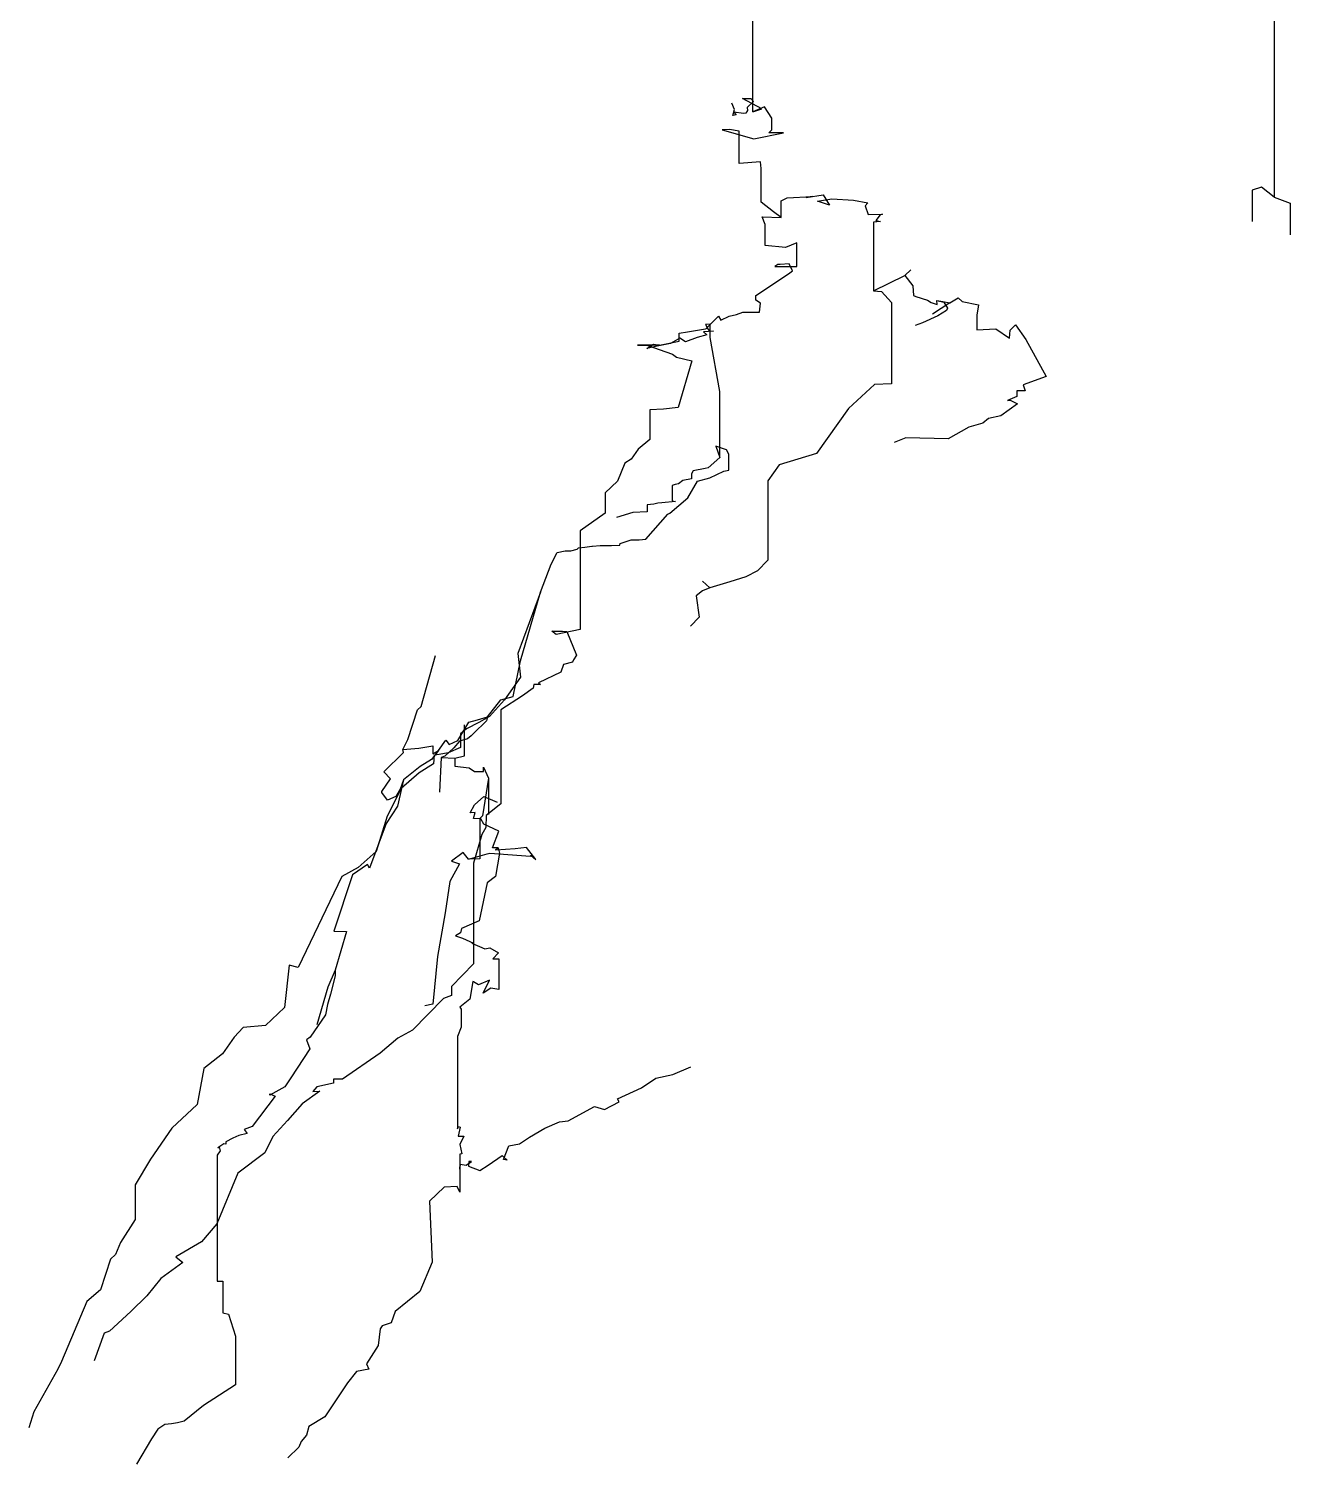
# Model space of a CAD drawing. Extents: x -330 to 330, y -481 to 481.
# Drawn here: x -329.8 to 70.6, y -481.4 to -25.7 of the extents above; entities that cross this region are included whole.
import ezdxf

# ---------------------------------------------------------------- set-up
doc = ezdxf.new("R2010")
doc.units = 0
doc.layers.add('CentreLine', color=5, linetype='CONTINUOUS')

msp = doc.modelspace()

# ---------------------------------------------------------------- linework, layer by layer
at = {"layer": 'CentreLine'}
for p, q in [((65.48, 3.71, -10.47), (65.48, -28.41, -10.47)), ((-99.93, -52.06, -50.49), (-99.93, -21.66, -50.49)), ((65.48, -28.41, -10.47), (65.48, -79.11, -10.47)), ((-105.8, -51.29, -92.01), (-106.62, -49.29, -101.38)), ((-97.09, -51.06, -48.85), (-103.26, -47.87, -56.46)), ((-103.26, -47.87, -56.46), (-102.52, -47.87, -60.64)), ((-102.52, -47.87, -60.64), (-100.59, -47.87, -62.79)), ((-99.77, -48.75, -65.04), (-101.8, -50.65, -66.69)), ((-100.59, -47.87, -62.79), (-99.77, -48.75, -65.04)), ((-106.36, -53.26, -87.4), (-105.8, -51.29, -92.01)), ((-105.27, -53, -86.49), (-106.36, -53.26, -87.4)), ((-102.99, -52.6, -75.79), (-105.97, -52.21, -82.48)), ((-105.97, -52.21, -82.48), (-105.27, -53, -86.49)), ((-102.17, -52.45, -74.66), (-102.99, -52.6, -75.79)), ((-101.71, -51.6, -69.32), (-102.17, -52.45, -74.66)), ((-101.8, -50.65, -66.69), (-101.71, -51.6, -69.32)), ((-96.29, -50.46, -43.91), (-99.93, -52.06, -50.49)), ((-99.93, -52.06, -50.49), (-97.09, -51.06, -48.85)), ((-93.93, -54.12, -40.78), (-96.29, -50.46, -43.91)), ((-93.93, -57.75, -40.78), (-93.93, -54.12, -40.78)), ((-107.37, -57.7, -5.19), (-109.7, -57.82, -11.28)), ((-109.7, -57.82, -11.28), (-99.67, -60.62, -21.66)), ((-104.3, -58.19, -5.03), (-107.37, -57.7, -5.19)), ((-104.3, -68.49, -5.03), (-104.3, -58.19, -5.03)), ((-99.67, -60.62, -21.66), (-90.26, -58.76, -20)), ((-94.91, -58.76, -37.11), (-93.93, -57.75, -40.78)), ((-91.81, -58.76, -29.81), (-94.91, -58.76, -37.11)), ((-90.26, -58.76, -20), (-91.81, -58.76, -29.81)), ((-97.52, -67.89, 0.27), (-104.3, -68.49, -5.03)), ((-97.38, -70.06, 2.95), (-97.52, -67.89, 0.27)), ((-97.38, -80.78, 2.95), (-97.38, -70.06, 2.95)), ((61.41, -76.02, -5.62), (58.44, -76.91, -0.04)), ((58.44, -76.91, -0.04), (58.44, -86.91, -0.04)), ((65.48, -79.11, -10.47), (61.41, -76.02, -5.62)), ((-93.41, -83.86, 10.42), (-97.38, -80.78, 2.95)), ((-91.04, -80.34, 15.99), (-89.11, -79.31, 16.85)), ((-91.04, -85.59, 15.99), (-91.04, -80.34, 15.99)), ((-89.11, -79.31, 16.85), (-81.15, -78.98, 11.48)), ((-83.05, -79.27, 9.44), (-77.7, -78.37, 4.44)), ((-81.15, -78.98, 11.48), (-83.05, -79.27, 9.44)), ((-79.45, -80.43, -9.32), (-74.88, -79.65, -23.41)), ((-75.67, -81.73, -5.11), (-79.45, -80.43, -9.32)), ((-77.7, -78.37, 4.44), (-75.67, -81.73, -5.11)), ((-74.88, -79.65, -23.41), (-68.05, -80.08, -28.01)), ((-68.05, -80.08, -28.01), (-63.47, -80.97, -27.69)), ((-63.47, -80.97, -27.69), (-64.34, -81.9, -29.95)), ((-64.34, -81.9, -29.95), (-63.4, -84.62, -33.72)), ((65.48, -79.11, -10.47), (70.57, -81.06, -12.13)), ((70.57, -81.06, -12.13), (70.57, -91.06, -12.13)), ((-96.03, -87.86, 20.75), (-96.97, -85.38, 17.47)), ((-96.97, -85.38, 17.47), (-91.04, -85.59, 15.99)), ((-91.04, -85.59, 15.99), (-93.41, -83.86, 10.42)), ((-63.4, -84.62, -33.72), (-58.81, -84.5, -39)), ((-59.53, -84.79, -47.19), (-60.99, -86.51, -46.88)), ((-60.99, -86.51, -46.88), (-59.43, -86.87, -40.11)), ((-58.81, -84.5, -39), (-59.53, -84.79, -47.19)), ((-96.03, -94.46, 20.75), (-96.03, -87.86, 20.75)), ((-59.43, -86.87, -40.11), (-61.71, -87.11, -39.79)), ((-61.71, -87.11, -39.79), (-61.71, -108.89, -39.79)), ((-89.59, -95.13, 31.91), (-96.03, -94.46, 20.75)), ((-86.04, -93.7, 33.06), (-89.59, -95.13, 31.91)), ((-86.04, -101.15, 33.06), (-86.04, -93.7, 33.06)), ((-99.01, -110.35, 11.13), (-88.68, -103.48, 7.38)), ((-92.08, -100.49, 26.27), (-92.97, -101.15, 38.87)), ((-92.97, -101.15, 38.87), (-86.04, -101.15, 33.06)), ((-91.33, -100.54, 23.65), (-92.08, -100.49, 26.27)), ((-88.46, -100.31, 11.19), (-91.33, -100.54, 23.65)), ((-88.68, -103.48, 7.38), (-87.42, -102.55, 8.17)), ((-87.42, -102.55, 8.17), (-88.46, -100.31, 11.19)), ((-61.71, -108.89, -39.79), (-51.71, -103.98, -41.02)), ((-51.71, -103.98, -41.02), (-49.87, -102.19, -47.43)), ((-51.71, -103.98, -41.02), (-49.24, -107.27, -37.61)), ((-61.71, -108.89, -39.79), (-59.15, -109.09, -41.09)), ((-59.15, -109.09, -41.09), (-55.99, -112.61, -43.15)), ((-49.24, -107.27, -37.61), (-49.03, -110.38, -35.68)), ((-99.01, -111.85, 11.13), (-99.01, -110.35, 11.13)), ((-97.59, -112.8, 20.08), (-99.01, -111.85, 11.13)), ((-97.87, -115.64, 21.38), (-97.59, -112.8, 20.08)), ((-55.99, -112.61, -43.15), (-55.99, -138.42, -43.15)), ((-49.03, -110.38, -35.68), (-48.22, -110.64, -33.3)), ((-48.22, -110.64, -33.3), (-44.52, -111.8, -31.73)), ((-44.52, -111.8, -31.73), (-43.37, -112.6, -27.73)), ((-43.37, -112.6, -27.73), (-41.49, -113.26, -24.03)), ((-37.43, -112.72, -16.33), (-43, -116.34, -14.74)), ((-41.49, -113.26, -24.03), (-41.56, -111.97, -21.97)), ((-41.56, -111.97, -21.97), (-39.67, -112.28, -20.93)), ((-41.56, -111.97, -21.97), (-39.36, -112.44, -21)), ((-39.67, -112.28, -20.93), (-37.43, -112.72, -16.33)), ((-39.36, -112.44, -21), (-38.2, -114.36, -15.54)), ((-37.43, -112.72, -16.33), (-34.81, -111.08, -16.66)), ((-34.81, -111.08, -16.66), (-33.5, -112.31, -15.77)), ((-33.5, -112.31, -15.77), (-28.41, -113.32, -14.78)), ((-28.41, -113.32, -14.78), (-28.91, -116.65, -12.76)), ((-114.66, -120.7, 20.64), (-110.88, -116.96, 24.42)), ((-110.88, -116.96, 24.42), (-110.14, -118.21, 26.27)), ((-110.14, -118.21, 26.27), (-107.48, -116.97, 26.17)), ((-107.48, -116.97, 26.17), (-105.21, -116.43, 26.74)), ((-105.21, -116.43, 26.74), (-103.2, -115.64, 26.35)), ((-103.2, -115.64, 26.35), (-97.87, -115.64, 21.38)), ((-41.25, -116.77, -14.81), (-46.17, -119.07, -14.55)), ((-38.54, -115.11, -16.07), (-41.25, -116.77, -14.81)), ((-38.2, -114.36, -15.54), (-38.54, -115.11, -16.07)), ((-28.91, -116.65, -12.76), (-28.91, -121.28, -12.76)), ((-123.4, -122.28, 17.14), (-120.71, -121.95, 15.52)), ((-123.4, -124.83, 17.14), (-123.4, -122.28, 17.14)), ((-120.71, -121.95, 15.52), (-115.03, -120.97, 18.05)), ((-114.6, -122.83, 33.27), (-117.61, -123.73, 28.45)), ((-112.51, -121.71, 42.44), (-115.68, -121.85, 40.14)), ((-115.68, -121.85, 40.14), (-114.6, -122.83, 33.27)), ((-113.56, -119.45, 52.91), (-115.05, -119.54, 51.98)), ((-115.05, -119.54, 51.98), (-114.02, -121.29, 46.7)), ((-115.03, -120.97, 18.05), (-114.48, -120.73, 19.17)), ((-114.48, -120.73, 19.17), (-114.66, -120.7, 20.64)), ((-114.02, -121.29, 46.7), (-113.87, -121.54, 43.81)), ((-113.87, -121.54, 43.81), (-112.51, -121.71, 42.44)), ((-113.56, -123.65, 52.91), (-113.56, -119.45, 52.91)), ((-46.17, -119.07, -14.55), (-48.48, -119.89, -15.21)), ((-28.91, -121.28, -12.76), (-22.92, -120.95, -10.81)), ((-22.92, -120.95, -10.81), (-18.56, -123.86, -7.53)), ((-18.56, -123.86, -7.53), (-18.37, -121.39, -3.73)), ((-18.37, -121.39, -3.73), (-16.62, -119.68, -1.34)), ((-16.62, -119.68, -1.34), (-13.34, -124.34, 6.04)), ((-129.57, -126.15, 27.1), (-136.62, -126.15, 24.26)), ((-136.62, -126.15, 24.26), (-133.57, -126.15, 18.52)), ((-133.62, -127.16, 28.64), (-131.51, -125.8, 21.26)), ((-130.84, -126.52, 26.9), (-133.62, -127.16, 28.64)), ((-133.57, -126.15, 18.52), (-125.48, -128.95, 19.37)), ((-131.51, -125.8, 21.26), (-129.57, -126.15, 16.7)), ((-126.13, -125.6, 27.56), (-130.84, -126.52, 26.9)), ((-129.57, -126.15, 16.7), (-123.4, -124.83, 17.14)), ((-129.57, -126.15, 16.7), (-129.57, -126.15, 27.1)), ((-123.19, -123.89, 26.25), (-126.13, -125.6, 27.56)), ((-121.4, -125.04, 28.11), (-123.19, -123.89, 26.25)), ((-117.61, -123.73, 28.45), (-121.4, -125.04, 28.11)), ((-110.43, -140.85, 58.33), (-113.56, -123.65, 52.91)), ((-13.34, -124.34, 6.04), (-6.87, -136.09, 10.09)), ((-125.48, -128.95, 19.37), (-124.2, -129.96, 17.61)), ((-124.2, -129.96, 17.61), (-119.31, -131.11, 18.47)), ((-119.31, -131.11, 18.47), (-123.67, -145.93, 19.72)), ((-6.87, -136.09, 10.09), (-14.22, -138.76, 12.48)), ((-110.43, -161.75, 58.33), (-110.43, -140.85, 58.33)), ((-61.39, -138.59, -34.51), (-69.66, -146.24, -32.6)), ((-55.99, -138.42, -43.15), (-61.39, -138.59, -34.51)), ((-13.51, -140.61, 11.34), (-16.16, -140.61, 10.21)), ((-16.16, -140.61, 10.21), (-16.16, -142.4, 10.21)), ((-14.22, -138.76, 12.48), (-13.51, -140.61, 11.34)), ((-16, -144.77, 1.76), (-21.32, -148.58, -3.03)), ((-16.16, -142.4, 10.21), (-19.13, -143.68, 9.07)), ((-19.13, -143.68, 9.07), (-18.29, -143.6, 4.29)), ((-18.29, -143.6, 4.29), (-16, -144.77, 1.76)), ((-128.33, -146.44, 18.73), (-132.72, -146.64, 22.82)), ((-132.72, -146.64, 22.82), (-132.72, -156.04, 22.82)), ((-123.67, -145.93, 19.72), (-128.33, -146.44, 18.73)), ((-69.66, -146.24, -32.6), (-79.79, -160.54, -34.93)), ((-25.22, -149.41, -3.44), (-27.03, -150.89, -4.67)), ((-21.32, -148.58, -3.03), (-25.22, -149.41, -3.44)), ((-31.44, -152.19, -5.68), (-37.97, -155.82, -7.68)), ((-27.03, -150.89, -4.67), (-31.44, -152.19, -5.68)), ((-136.42, -159.18, 27.73), (-138.59, -162.29, 27.58)), ((-132.72, -156.04, 22.82), (-136.42, -159.18, 27.73)), ((-108.32, -159.35, 67.33), (-111.7, -158.22, 63.83)), ((-111.7, -158.22, 63.83), (-110.43, -161.75, 58.33)), ((-107.61, -160.72, 70.64), (-108.32, -159.35, 67.33)), ((-51.48, -155.57, -11.05), (-55.08, -157.04, -10.54)), ((-37.97, -155.82, -7.68), (-51.48, -155.57, -11.05)), ((-140.65, -163.59, 26.66), (-142.88, -169.26, 22.46)), ((-138.59, -162.29, 27.58), (-140.65, -163.59, 26.66)), ((-110.43, -161.75, 58.33), (-114.11, -165.08, 67.9)), ((-107.61, -165.77, 70.64), (-107.61, -160.72, 70.64)), ((-79.79, -160.54, -34.93), (-91.66, -164.17, -35.14)), ((-119.47, -168.52, 77.54), (-122.19, -169.12, 78.21)), ((-118.92, -166.06, 73.59), (-119.47, -166.98, 77.54)), ((-119.47, -166.98, 77.54), (-119.47, -168.52, 77.54)), ((-115.11, -165.28, 69.51), (-118.92, -166.06, 73.59)), ((-117.53, -169.27, 62.56), (-113.59, -168.29, 58.62)), ((-114.11, -165.08, 67.9), (-115.11, -165.28, 69.51)), ((-113.59, -168.29, 58.62), (-109.21, -166.11, 64.23)), ((-109.21, -166.11, 64.23), (-107.61, -165.77, 70.64)), ((-91.66, -164.17, -35.14), (-95.17, -169.19, -36.56)), ((-142.88, -169.26, 22.46), (-146.82, -173.01, 21.62)), ((-146.82, -173.01, 21.62), (-146.82, -179.51, 22.77)), ((-124.66, -170.37, 85.08), (-125.53, -170.64, 86.77)), ((-125.53, -170.64, 86.77), (-125.53, -175.54, 86.77)), ((-123.6, -170.15, 83.9), (-124.66, -170.37, 85.08)), ((-122.19, -169.12, 78.21), (-123.6, -170.15, 83.9)), ((-120.59, -174.55, 68.32), (-117.53, -169.27, 62.56)), ((-95.17, -169.19, -36.56), (-95.17, -194.34, -36.56)), ((-131.45, -176.65, 90.67), (-133.54, -176.79, 92.48)), ((-133.54, -176.79, 92.48), (-133.54, -179.03, 92.48)), ((-130.15, -176.3, 91.42), (-131.45, -176.65, 90.67)), ((-128.86, -176.17, 90.08), (-130.15, -176.3, 91.42)), ((-124.54, -175.72, 90.01), (-128.86, -176.17, 90.08)), ((-126.28, -179.45, 69.63), (-120.59, -174.55, 68.32)), ((-125.53, -175.54, 86.77), (-124.54, -175.72, 90.01)), ((-146.82, -179.51, 22.77), (-154.79, -185.1, 25.05)), ((-138.04, -179.22, 89.33), (-143.2, -180.8, 83.98)), ((-133.54, -179.03, 92.48), (-138.04, -179.22, 89.33)), ((-133.93, -187.7, 73.88), (-127, -179.8, 69.54)), ((-127, -179.8, 69.54), (-126.28, -179.45, 69.63)), ((-154.79, -185.1, 25.05), (-154.79, -216.4, 25.05)), ((-157.69, -191.44, 55.71), (-155.72, -190.94, 59.27)), ((-155.72, -190.94, 59.27), (-155.35, -190.49, 61.6)), ((-155.35, -190.49, 61.6), (-153.28, -190.22, 62.27)), ((-153.28, -190.22, 62.27), (-151.12, -189.92, 66.01)), ((-151.12, -189.92, 66.01), (-150.84, -189.95, 67.62)), ((-150.84, -189.95, 67.62), (-148.45, -189.78, 67.78)), ((-148.45, -189.78, 67.78), (-144.85, -189.71, 69.7)), ((-144.85, -189.71, 69.7), (-142.15, -189.61, 70.73)), ((-142.15, -189.61, 70.73), (-142.08, -189.06, 74.59)), ((-142.08, -189.06, 74.59), (-138.55, -187.9, 75.09)), ((-138.55, -187.9, 75.09), (-136.01, -187.9, 72.72)), ((-136.01, -187.9, 72.72), (-133.93, -187.7, 73.88)), ((-167.38, -204.53, 52.14), (-164, -195.67, 50.98)), ((-164, -195.67, 50.98), (-162.11, -192, 51.45)), ((-162.11, -192, 51.45), (-159.55, -191.44, 50.86)), ((-159.55, -191.44, 50.86), (-157.69, -191.44, 55.71)), ((-95.17, -194.34, -36.56), (-98.47, -197.78, -36.96)), ((-102.22, -199.64, -33.93), (-107.25, -201.26, -36.49)), ((-98.47, -197.78, -36.96), (-102.22, -199.64, -33.93)), ((-167.38, -204.53, 52.14), (-174.55, -224.04, 54.33)), ((-173.72, -226.39, 57.65), (-167.38, -204.53, 52.14)), ((-115.96, -204.09, -39.88), (-117.97, -205.71, -41.51)), ((-113.61, -203.18, -38.68), (-115.97, -201.04, -34.74)), ((-113.61, -203.18, -38.68), (-115.96, -204.09, -39.88)), ((-107.25, -201.26, -36.49), (-113.61, -203.18, -38.68)), ((-117.97, -205.71, -41.51), (-117.05, -212.51, -44.7)), ((-117.05, -212.51, -44.7), (-119.74, -215.32, -35.91)), ((-162.39, -218.02, 25.72), (-163.75, -216.88, 12.74)), ((-163.75, -216.88, 12.74), (-160.43, -216.88, 9.42)), ((-154.79, -216.4, 25.05), (-162.39, -218.02, 25.72)), ((-160.43, -216.88, 9.42), (-159.05, -217.07, 11.12)), ((-159.05, -217.07, 11.12), (-155.97, -224.55, 19.15)), ((-205.24, -240.85, 56.11), (-200.64, -224.67, 45.29)), ((-176.02, -237.7, 64.33), (-173.72, -226.39, 57.65)), ((-174.55, -224.04, 54.33), (-173.76, -231.5, 59.3)), ((-160.07, -227.48, 26.71), (-160.91, -229.94, 28.21)), ((-157.2, -226.76, 25.49), (-160.07, -227.48, 26.71)), ((-156.92, -226.07, 22.27), (-157.2, -226.76, 25.49)), ((-155.97, -224.55, 19.15), (-156.92, -226.07, 22.27)), ((-173.76, -231.5, 59.3), (-178.84, -238.7, 64.04)), ((-160.91, -229.94, 28.21), (-167.97, -233.32, 26.58)), ((-169.72, -234.99, 31.65), (-173.04, -237.46, 37.17)), ((-169.49, -233.81, 29.46), (-169.72, -234.99, 31.65)), ((-167.34, -233.81, 28.63), (-169.49, -233.81, 29.46)), ((-167.97, -233.32, 26.58), (-167.34, -233.81, 28.63)), ((-206.36, -241.86, 59.03), (-205.24, -240.85, 56.11)), ((-184.15, -244.15, 63.8), (-179.92, -238.7, 63.36)), ((-178.84, -238.7, 64.04), (-183.51, -244.05, 65.21)), ((-173.04, -237.46, 37.17), (-179.92, -241.89, 39.81)), ((-179.92, -238.7, 63.36), (-176.02, -237.7, 64.33)), ((-209.43, -251.3, 66.64), (-206.36, -241.86, 59.03)), ((-193.62, -251.58, 64.13), (-190.06, -245.82, 61.64)), ((-186.97, -245.88, 62.6), (-190.85, -247.95, 62.47)), ((-190.06, -245.82, 61.64), (-187.35, -245.04, 61.64)), ((-184.5, -245.39, 62.82), (-188.67, -249.42, 71.36)), ((-187.35, -245.04, 61.64), (-184.15, -244.15, 63.8)), ((-183.51, -244.05, 65.21), (-186.97, -245.88, 62.6)), ((-184.15, -244.15, 63.8), (-184.5, -245.39, 62.82)), ((-179.92, -241.89, 39.81), (-179.92, -271.79, 39.81)), ((-190.85, -247.95, 62.47), (-192.71, -249.54, 64.2)), ((-192.71, -249.54, 64.2), (-192.71, -253.84, 64.2)), ((-191.51, -256.45, 85.13), (-191.51, -246.63, 85.13)), ((-189.37, -250.12, 72.23), (-190.56, -251.06, 74.37)), ((-188.67, -249.42, 71.36), (-189.37, -250.12, 72.23)), ((-211.03, -254.45, 69.1), (-209.43, -251.3, 66.64)), ((-211.03, -254.45, 69.1), (-206.01, -254.09, 71.2)), ((-210.81, -255.44, 63.14), (-211.03, -254.45, 69.1)), ((-206.01, -254.09, 71.2), (-201.48, -253.3, 71.89)), ((-199.75, -254.82, 69.84), (-201.92, -257.66, 74.11)), ((-201.48, -253.3, 71.89), (-201.5, -255.9, 71.75)), ((-201.5, -255.9, 71.75), (-199.75, -254.82, 69.84)), ((-199.75, -254.82, 69.84), (-197.39, -251.55, 66.2)), ((-194.91, -254, 79.52), (-197.68, -256.59, 82.81)), ((-197.39, -251.55, 66.2), (-196.3, -252.86, 65.49)), ((-192.71, -253.84, 64.2), (-196.68, -255.6, 67.41)), ((-196.3, -252.86, 65.49), (-193.62, -251.58, 64.13)), ((-193.03, -251.89, 77.02), (-194.91, -254, 79.52)), ((-190.56, -251.06, 74.37), (-193.03, -251.89, 77.02)), ((-217.07, -261.61, 68.63), (-210.81, -255.44, 63.14)), ((-201.34, -259.03, 76.52), (-205.9, -261.92, 81.58)), ((-201.92, -257.66, 74.11), (-205.6, -259.87, 77.54)), ((-201.08, -256.17, 69.06), (-201.34, -259.03, 76.52)), ((-201.05, -256.29, 67.66), (-201.08, -256.17, 69.06)), ((-199.47, -256.1, 66.82), (-201.05, -256.29, 67.66)), ((-196.68, -255.6, 67.41), (-199.47, -256.1, 66.82)), ((-198.87, -256.98, 82.15), (-199.44, -268.06, 98.57)), ((-197.68, -256.59, 82.81), (-198.87, -256.98, 82.15)), ((-198.87, -256.98, 82.15), (-194.51, -257.27, 89.41)), ((-194.51, -257.27, 89.41), (-191.51, -256.45, 85.13)), ((-194.51, -257.27, 89.41), (-194.51, -259.76, 89.41)), ((-194.51, -259.76, 89.41), (-189.96, -260.31, 93.65)), ((-217.74, -267.79, 75.87), (-214.94, -263.77, 76.36)), ((-214.94, -263.77, 76.36), (-217.07, -261.61, 68.63)), ((-210.83, -264.07, 81.35), (-212.71, -272.48, 87.16)), ((-210.83, -264.07, 81.35), (-211.92, -267.03, 82.38)), ((-205.9, -261.92, 81.58), (-211.53, -266.91, 87.22)), ((-205.6, -259.87, 77.54), (-210.83, -264.07, 81.35)), ((-189.96, -260.31, 93.65), (-188.28, -261.5, 94.7)), ((-188.28, -261.5, 94.7), (-185.47, -261.5, 98.05)), ((-183.9, -263.55, 102.87), (-185.82, -275.51, 105.72)), ((-185.47, -261.5, 98.05), (-185.47, -260.12, 98.05)), ((-185.47, -260.12, 98.05), (-183.9, -263.55, 102.87)), ((-183.9, -263.55, 102.87), (-183.9, -275.1, 102.87)), ((-217.72, -268.14, 76), (-217.74, -267.79, 75.87)), ((-215.91, -270.54, 80.93), (-217.72, -268.14, 76)), ((-211.53, -266.91, 87.22), (-215.99, -275.68, 94.08)), ((-211.92, -267.03, 82.38), (-213.25, -269.43, 82.54)), ((-212.71, -272.48, 87.16), (-216.31, -278.01, 95.25)), ((-213.25, -269.43, 82.54), (-215.91, -270.54, 80.93)), ((-189.64, -274.57, 65.98), (-188.3, -272.09, 59.68)), ((-188.3, -272.09, 59.68), (-185.36, -269.4, 52.41)), ((-185.36, -269.4, 52.41), (-181.14, -271.25, 44.79)), ((-179.92, -271.79, 39.81), (-184.6, -275.4, 37.63)), ((-215.99, -275.68, 94.08), (-219.5, -286.85, 99.49)), ((-188.1, -274.49, 70.19), (-189.64, -274.57, 65.98)), ((-188.62, -276.35, 73.12), (-188.1, -274.49, 70.19)), ((-186.28, -276.53, 75.72), (-188.62, -276.35, 73.12)), ((-185.82, -275.51, 105.72), (-186.59, -276.43, 108.81)), ((-186.59, -276.43, 108.81), (-186.59, -289.25, 108.81)), ((-185.3, -278.2, 80.77), (-186.28, -276.53, 75.72)), ((-184.6, -275.4, 37.63), (-184.72, -279.3, 44.39)), ((-216.31, -278.01, 95.25), (-221.6, -292.21, 93.01)), ((-185.99, -281.5, 49.15), (-188.6, -290.58, 50.1)), ((-184.72, -279.3, 44.39), (-185.99, -281.5, 49.15)), ((-180.61, -280.39, 86.16), (-185.3, -278.2, 80.77)), ((-182.59, -285.68, 94.74), (-180.61, -280.39, 86.16)), ((-219.5, -286.85, 99.49), (-225.23, -291.91, 98.48)), ((-180.77, -285.74, 94.9), (-182.59, -285.68, 94.74)), ((-181.55, -286.27, 89.97), (-180.77, -285.74, 94.9)), ((-175.41, -286.04, 90.4), (-181.55, -286.47, 89.97)), ((-181.55, -286.47, 89.97), (-181.55, -286.27, 89.97)), ((-180.77, -285.74, 94.9), (-180.36, -287.41, 87.04)), ((-171.83, -285.64, 91.56), (-175.41, -286.04, 90.4)), ((-168.83, -289.36, 100.28), (-171.83, -285.64, 91.56)), ((-222.31, -290.99, 90.36), (-227.01, -294.29, 87.97)), ((-221.6, -292.21, 93.01), (-222.31, -290.99, 90.36)), ((-193.04, -290.78, 139.72), (-196.1, -296.44, 146.28)), ((-191.94, -287.22, 114.84), (-195.61, -289.92, 123.5)), ((-195.61, -289.92, 123.5), (-193.04, -290.78, 139.72)), ((-190.17, -289.31, 109.06), (-191.94, -287.22, 114.84)), ((-190.17, -289.31, 109.06), (-184.34, -287.65, 102.8)), ((-186.59, -289.25, 108.81), (-190.17, -289.31, 109.06)), ((-188.6, -290.58, 50.1), (-188.6, -322.48, 50.1)), ((-184.34, -287.65, 102.8), (-183.44, -287.35, 111.37)), ((-183.44, -287.35, 111.37), (-170.58, -288.31, 116.31)), ((-180.36, -287.41, 87.04), (-181.63, -294.78, 85.35)), ((-170.58, -288.31, 116.31), (-170.42, -287.99, 107.16)), ((-170.42, -287.99, 107.16), (-168.83, -289.36, 100.28)), ((-230.37, -294.8, 94.01), (-244.27, -323.65, 91.81)), ((-227.01, -294.29, 87.97), (-232.94, -312.14, 91.39)), ((-225.23, -291.91, 98.48), (-230.37, -294.8, 94.01)), ((-181.63, -294.78, 85.35), (-184.31, -296.77, 89.48)), ((-196.1, -296.44, 146.28), (-197.65, -306.33, 149.76)), ((-184.31, -296.77, 89.48), (-186.8, -308.85, 91.89)), ((-197.65, -306.33, 149.76), (-200.03, -320.16, 150.26)), ((-186.8, -308.85, 91.89), (-192.45, -311.29, 94.05)), ((-232.94, -312.14, 91.39), (-228.89, -312.22, 94.13)), ((-228.89, -312.22, 94.13), (-232.54, -324.51, 99.54)), ((-192.74, -312.71, 98.16), (-194.34, -313.6, 99.82)), ((-194.34, -313.6, 99.82), (-192.12, -314.4, 105.05)), ((-192.45, -311.29, 94.05), (-192.74, -312.71, 98.16)), ((-192.12, -314.4, 105.05), (-188.62, -315.92, 106.92)), ((-188.62, -315.92, 106.92), (-189.19, -316.01, 109.4)), ((-189.19, -316.01, 109.4), (-185.06, -317.77, 109.83)), ((-185.06, -317.77, 109.83), (-183.42, -317.4, 111.12)), ((-183.42, -317.4, 111.12), (-180.74, -318.99, 109.03)), ((-180.74, -318.99, 109.03), (-182.46, -320.98, 109.21)), ((-247.14, -322.97, 92.37), (-248.55, -336.35, 99.65)), ((-244.27, -323.65, 91.81), (-247.14, -322.97, 92.37)), ((-200.03, -320.16, 150.26), (-201.52, -335.35, 159.64)), ((-188.6, -322.48, 50.1), (-195.65, -329.72, 55.6)), ((-182.46, -320.98, 109.21), (-180.58, -320.98, 110.17)), ((-180.58, -320.98, 110.17), (-180.58, -330.63, 110.17)), ((-232.54, -324.51, 99.54), (-234.88, -329.91, 105.07)), ((-232.54, -326.31, 99.54), (-234.05, -332.15, 100.49)), ((-232.54, -324.51, 99.54), (-232.54, -326.31, 99.54)), ((-188.84, -328.12, 144.77), (-189.77, -333.79, 147.63)), ((-188.63, -328.22, 138.85), (-188.84, -328.12, 144.77)), ((-183.55, -327.71, 124.6), (-186.99, -329.17, 133.13)), ((-185.59, -331.83, 118.33), (-183.55, -327.71, 124.6)), ((-234.88, -329.91, 105.07), (-238.36, -341.87, 107.68)), ((-234.05, -332.15, 100.49), (-234.97, -335.44, 101.26)), ((-195.65, -332.62, 55.6), (-198.17, -333.55, 56.94)), ((-195.65, -329.72, 55.6), (-195.65, -332.62, 55.6)), ((-186.99, -329.17, 133.13), (-188.63, -328.22, 138.85)), ((-183.13, -330.26, 112.54), (-185.59, -331.83, 118.33)), ((-180.58, -330.63, 110.17), (-183.13, -330.26, 112.54)), ((-248.55, -336.35, 99.65), (-254.67, -342.07, 106.94)), ((-234.97, -335.44, 101.26), (-235.54, -338.67, 103.72)), ((-198.17, -333.55, 56.94), (-207.97, -343.62, 60.51)), ((-201.52, -335.35, 159.64), (-204.02, -335.91, 175.45)), ((-189.77, -333.79, 147.63), (-192.96, -336.27, 152.54)), ((-192.96, -336.27, 152.54), (-192.52, -336.94, 158.87)), ((-192.52, -336.94, 158.87), (-192.52, -342.63, 158.87)), ((-235.54, -338.67, 103.72), (-240.42, -345.79, 104.76)), ((-264.62, -345.8, 124.88), (-268.23, -351.14, 133.8)), ((-261.77, -342.79, 118.75), (-264.62, -345.8, 124.88)), ((-254.67, -342.07, 106.94), (-261.77, -342.79, 118.75)), ((-240.42, -345.79, 104.76), (-241.61, -346.69, 105.94)), ((-212.6, -346.11, 61.16), (-218.26, -350.93, 62.16)), ((-207.97, -343.62, 60.51), (-212.6, -346.11, 61.16)), ((-192.52, -342.63, 158.87), (-193.67, -345.56, 156.61)), ((-193.67, -345.56, 156.61), (-193.67, -374.86, 156.61)), ((-240.58, -349.48, 108.14), (-246.54, -358.75, 113.14)), ((-241.61, -346.69, 105.94), (-240.58, -349.48, 108.14)), ((-268.23, -351.14, 133.8), (-274.22, -355.77, 138.66)), ((-218.26, -350.93, 62.16), (-230.15, -359.1, 66.26)), ((-125.39, -357.67, 165.15), (-119.7, -355.19, 172.44)), ((-274.22, -355.77, 138.66), (-276.3, -367.2, 147.67)), ((-246.54, -358.75, 113.14), (-248.51, -361.59, 112.14)), ((-230.15, -359.1, 66.26), (-233.05, -359.1, 69.7)), ((-233.05, -359.1, 69.7), (-233.05, -360.36, 73.82)), ((-135.31, -361.9, 159.96), (-130.73, -358.81, 165.62)), ((-130.73, -358.81, 165.62), (-125.39, -357.67, 165.15)), ((-251.56, -364.55, 122.43), (-258.88, -374.13, 127.01)), ((-248.51, -361.59, 112.14), (-253.26, -364.22, 117.6)), ((-253.26, -364.22, 117.6), (-253.26, -363.78, 119.24)), ((-253.26, -363.78, 119.24), (-251.56, -364.55, 122.43)), ((-237.44, -362.97, 89.34), (-243.04, -366.94, 92.84)), ((-238.31, -361.62, 76.62), (-239.61, -363.07, 83.96)), ((-239.61, -363.07, 83.96), (-237.44, -362.97, 89.34)), ((-233.05, -360.36, 73.82), (-238.31, -361.62, 76.62)), ((-142.96, -365.34, 157.32), (-135.31, -361.9, 159.96)), ((-276.3, -367.2, 147.67), (-284.32, -374.7, 155.69)), ((-243.04, -366.94, 92.84), (-247.63, -372.29, 95.94)), ((-158.59, -372.37, 153.4), (-150.18, -367.87, 152.52)), ((-150.18, -367.87, 152.52), (-147.06, -368.77, 146.9)), ((-147.06, -368.77, 146.9), (-142.45, -366.3, 152.39)), ((-142.45, -366.3, 152.39), (-142.96, -365.34, 157.32)), ((-247.63, -372.29, 95.94), (-252.35, -377.31, 98.89)), ((-166, -374.75, 155.78), (-161.36, -372.64, 154.87)), ((-161.36, -372.64, 154.87), (-158.59, -372.37, 153.4)), ((-284.32, -374.7, 155.69), (-291.11, -384.49, 157.83)), ((-264.95, -377.87, 136.55), (-267.27, -379.02, 141.99)), ((-263.12, -377.04, 133.09), (-264.95, -377.87, 136.55)), ((-260.41, -376.36, 133.28), (-263.12, -377.04, 133.09)), ((-258.88, -374.13, 127.01), (-261.45, -375.11, 130.82)), ((-261.45, -375.11, 130.82), (-260.41, -376.36, 133.28)), ((-252.35, -377.31, 98.89), (-254.88, -382.55, 109.84)), ((-193.67, -374.86, 156.61), (-193.34, -374.18, 159.77)), ((-192.82, -374.34, 162.74), (-193.5, -377.25, 163.84)), ((-193.5, -377.25, 163.84), (-191.69, -377.25, 166.52)), ((-193.34, -374.18, 159.77), (-192.82, -374.34, 162.74)), ((-191.69, -377.25, 166.52), (-193, -379.85, 169.09)), ((-174, -379.72, 151.66), (-170.88, -377.58, 156.29)), ((-170.88, -377.58, 156.29), (-166, -374.75, 155.78)), ((-269.06, -381.89, 153.31), (-269.98, -383.27, 154.9)), ((-267.85, -379.7, 146.59), (-269.71, -380.92, 147.19)), ((-269.71, -380.92, 147.19), (-269.36, -380.64, 151.17)), ((-269.36, -380.64, 151.17), (-269.06, -381.89, 153.31)), ((-267.27, -379.79, 144.89), (-267.85, -379.7, 146.59)), ((-267.27, -379.02, 141.99), (-267.27, -379.79, 144.89)), ((-254.88, -382.55, 109.84), (-263.39, -389.01, 112.44)), ((-193, -379.85, 169.09), (-192.36, -382.84, 173.15)), ((-179.1, -384.63, 158.39), (-177.36, -380.32, 159.57)), ((-177.36, -380.32, 159.57), (-174, -379.72, 151.66)), ((-291.11, -384.49, 157.83), (-295.96, -392.68, 158.6)), ((-269.98, -383.27, 154.9), (-269.98, -423.27, 154.9)), ((-192.88, -386.13, 177.84), (-192.99, -387.17, 184.34)), ((-192.99, -387.17, 184.34), (-192.99, -394.99, 184.34)), ((-192.36, -382.84, 173.15), (-192.94, -382.98, 175.91)), ((-192.94, -382.98, 175.91), (-192.94, -387.75, 175.91)), ((-192.94, -387.75, 175.91), (-192.88, -386.13, 177.84)), ((-192.88, -386.13, 177.84), (-190.97, -386.46, 179.12)), ((-190.97, -386.46, 179.12), (-189.21, -385.3, 177.7)), ((-190.13, -385.27, 176.17), (-190.25, -386.73, 174.38)), ((-190.25, -386.73, 174.38), (-186.61, -388.16, 170.47)), ((-189.21, -385.3, 177.7), (-190.13, -385.27, 176.17)), ((-186.61, -388.16, 170.47), (-183.95, -386.48, 172.41)), ((-183.95, -386.48, 172.41), (-179.49, -383.42, 170.87)), ((-179.49, -383.42, 170.87), (-179.12, -383.78, 167.42)), ((-179.12, -383.78, 167.42), (-177.99, -384.87, 162.85)), ((-177.99, -384.87, 162.85), (-179.1, -384.63, 158.39)), ((-263.39, -389.01, 112.44), (-270.11, -405.02, 124.08)), ((-295.96, -392.68, 158.6), (-295.96, -403.68, 158.6)), ((-197.93, -393.42, 202.68), (-202.59, -397.83, 211.43)), ((-193.76, -393.18, 189.84), (-197.93, -393.42, 202.68)), ((-192.99, -394.99, 184.34), (-193.76, -393.18, 189.84)), ((-202.59, -397.83, 211.43), (-201.72, -417.24, 211.96)), ((-295.96, -403.68, 158.6), (-300.67, -410.97, 157.16)), ((-270.11, -405.02, 124.08), (-274.96, -410.75, 131.84)), ((-300.67, -410.97, 157.16), (-302.27, -414.77, 157.02)), ((-274.96, -410.75, 131.84), (-283.08, -415.52, 137.32)), ((-303.78, -416.29, 155.22), (-307.04, -426.05, 151.47)), ((-302.27, -414.77, 157.02), (-303.78, -416.29, 155.22)), ((-280.9, -417.29, 144.06), (-287.83, -422.44, 149.1)), ((-283.08, -415.52, 137.32), (-280.9, -417.29, 144.06)), ((-201.72, -417.24, 211.96), (-205.61, -426.57, 199.21)), ((-287.83, -422.44, 149.1), (-292.24, -427.88, 150.28)), ((-269.98, -423.27, 154.9), (-268.18, -423.27, 150.24)), ((-268.18, -423.27, 150.24), (-268.18, -433.27, 150.24)), ((-307.04, -426.05, 151.47), (-311.31, -429.76, 150.33)), ((-292.24, -427.88, 150.28), (-297.41, -432.89, 147.29)), ((-205.61, -426.57, 199.21), (-213.5, -432.93, 201.18)), ((-311.31, -429.76, 150.33), (-319.33, -448.72, 151.03)), ((-297.41, -432.89, 147.29), (-304.17, -439.12, 145.85)), ((-213.5, -432.93, 201.18), (-214.75, -436.51, 186.87)), ((-268.18, -433.27, 150.24), (-266.41, -433.73, 145.37)), ((-266.41, -433.73, 145.37), (-264.11, -440.7, 139.04)), ((-217.63, -437.47, 185.15), (-218.28, -438.44, 166.58)), ((-214.75, -436.51, 186.87), (-217.63, -437.47, 185.15)), ((-305.8, -439.78, 141.39), (-309.05, -448.53, 143.19)), ((-304.17, -439.12, 145.85), (-305.8, -439.78, 141.39)), ((-264.11, -440.7, 139.04), (-264.11, -456.2, 139.04)), ((-218.28, -438.44, 166.58), (-218.88, -443.7, 162.81)), ((-218.88, -443.7, 162.81), (-222.6, -449.5, 167.25)), ((-319.33, -448.72, 151.03), (-320.51, -451.17, 154.46)), ((-222.6, -449.5, 167.25), (-221.79, -451.18, 161.44)), ((-320.51, -451.17, 154.46), (-328.18, -464.7, 155.95)), ((-228.63, -455.57, 161.81), (-235.78, -466.36, 166.28)), ((-225.78, -451.95, 163.14), (-228.63, -455.57, 161.81)), ((-221.79, -451.18, 161.44), (-225.78, -451.95, 163.14)), ((-264.11, -456.2, 139.04), (-274.33, -462.75, 144.94)), ((-328.18, -464.7, 155.95), (-329.77, -469.78, 144.64)), ((-274.33, -462.75, 144.94), (-280.43, -467.72, 145.69)), ((-286.58, -468.8, 142.72), (-288.83, -470.29, 145.4)), ((-284.42, -468.55, 143.73), (-286.58, -468.8, 142.72)), ((-282.56, -468.19, 143.63), (-284.42, -468.55, 143.73)), ((-280.43, -467.72, 145.69), (-282.56, -468.19, 143.63)), ((-235.78, -466.36, 166.28), (-240.88, -469.41, 167.64)), ((-290.83, -473.37, 156.72), (-295.62, -481.4, 169.2)), ((-288.83, -470.29, 145.4), (-290.83, -473.37, 156.72)), ((-241.65, -472.17, 163.3), (-243.34, -474.18, 160.98)), ((-240.88, -469.41, 167.64), (-241.65, -472.17, 163.3)), ((-244.1, -475.93, 159.9), (-247.51, -479.38, 163.43)), ((-243.34, -474.18, 160.98), (-244.1, -475.93, 159.9))]:
    msp.add_line(p, q, dxfattribs=at)

doc.saveas('drawing.dxf')
